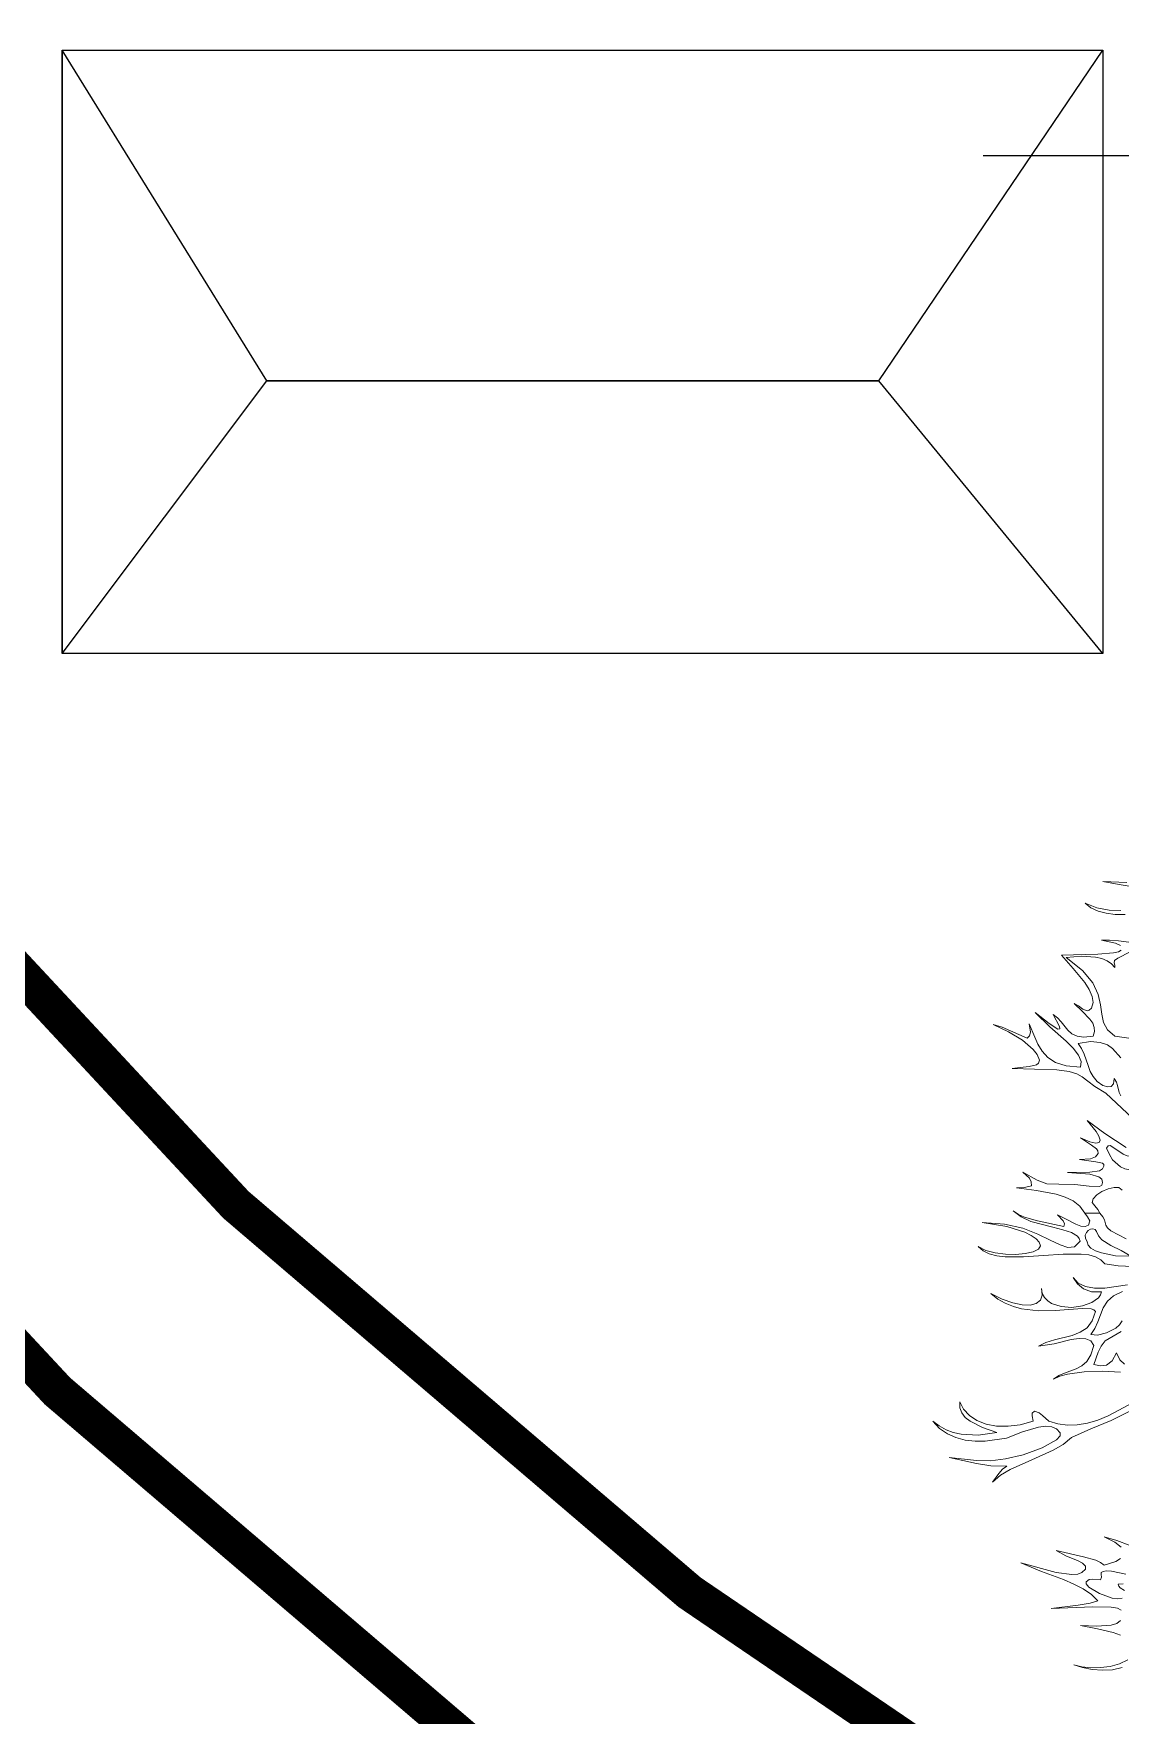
# Model space of a CAD drawing. Header units: inches. Extents: x -8940 to 26362, y -28010 to 990.
# Drawn here: x 4434.149 to 4436.467, y -7382.261 to -7378.675 of the extents above; entities that cross this region are included whole.
import ezdxf

# ---------------------------------------------------------------- set-up
doc = ezdxf.new("R2010")
doc.units = ezdxf.units.IN
doc.header["$MEASUREMENT"] = 0
doc.layers.add('BUILDING', color=5, linetype='Continuous', lineweight=15)
doc.layers.add('TREE', color=3, linetype='Continuous', lineweight=15)
doc.layers.add('Text', color=7, linetype='Continuous')

# ---------------------------------------------------------------- blocks, each defined once
blk = doc.blocks.new('tree2')
at = {"layer": 'TREE'}
for points in [[(5206.5837, 5948.2559), (5206.5443, 5948.2578), (5206.5711, 5948.2526), (5206.601, 5948.2479)], [(5206.5739, 5948.2098), (5206.5545, 5948.2104), (5206.5345, 5948.2141), (5206.5151, 5948.2218), (5206.5246, 5948.2144), (5206.5363, 5948.2088), (5206.5496, 5948.2051), (5206.5646, 5948.2033), (5206.5813, 5948.2033)], [(5206.5997, 5948.1556), (5206.5699, 5948.1596), (5206.5554, 5948.1608), (5206.5418, 5948.1605), (5206.5653, 5948.1559), (5206.5736, 5948.1519)], [(5206.5745, 5948.1442), (5206.5702, 5948.1414), (5206.5619, 5948.1395), (5206.5357, 5948.1377), (5206.4756, 5948.1358), (5206.4953, 5948.114), (5206.5144, 5948.0906), (5206.5215, 5948.0789), (5206.5265, 5948.0675), (5206.528, 5948.0576), (5206.5255, 5948.0481), (5206.5218, 5948.0447), (5206.5184, 5948.0438), (5206.5111, 5948.0466), (5206.504, 5948.0521), (5206.4966, 5948.0561), (5206.5101, 5948.0432), (5206.5228, 5948.0302), (5206.5274, 5948.0235), (5206.5301, 5948.0164), (5206.5305, 5948.0093), (5206.528, 5948.0016), (5206.5129, 5948.0001), (5206.5018, 5948.0016), (5206.4929, 5948.0059), (5206.4861, 5948.0118), (5206.475, 5948.0256), (5206.4692, 5948.0324), (5206.4618, 5948.0376), (5206.4726, 5948.0176), (5206.4729, 5948.0139), (5206.4698, 5948.0136), (5206.4556, 5948.0225), (5206.4322, 5948.0407), (5206.4562, 5948.0173), (5206.4836, 5947.9933), (5206.4953, 5947.9819), (5206.504, 5947.9705), (5206.5083, 5947.96), (5206.5071, 5947.9505), (5206.4836, 5947.9526), (5206.4661, 5947.9582), (5206.4532, 5947.9665), (5206.4436, 5947.977), (5206.4368, 5947.9887), (5206.4316, 5948.0004), (5206.4221, 5948.0222), (5206.4242, 5948.0084), (5206.423, 5948.0025), (5206.419, 5947.9985), (5206.3913, 5948.0108), (5206.3774, 5948.0167), (5206.3626, 5948.0213), (5206.3882, 5948.0087), (5206.4113, 5947.9954), (5206.4291, 5947.98), (5206.4353, 5947.9714), (5206.4393, 5947.9619), (5206.4378, 5947.9573), (5206.4344, 5947.9542), (5206.4224, 5947.9514), (5206.4076, 5947.9502), (5206.3943, 5947.9483), (5206.4682, 5947.9459), (5206.4883, 5947.9434), (5206.5012, 5947.9394), (5206.5101, 5947.9345), (5206.5191, 5947.9274), (5206.5308, 5947.9185), (5206.5489, 5947.9074), (5206.6019, 5947.8581)], [(5206.5831, 5947.8175), (5206.5474, 5947.8409), (5206.5181, 5947.8624), (5206.5329, 5947.8442), (5206.5375, 5947.8362), (5206.5397, 5947.8298), (5206.5381, 5947.8258), (5206.5326, 5947.8245), (5206.5225, 5947.8267), (5206.5071, 5947.8335), (5206.5255, 5947.8215), (5206.5335, 5947.8153), (5206.5357, 5947.8119), (5206.5366, 5947.8079), (5206.532, 5947.8021), (5206.524, 5947.799), (5206.5058, 5947.7977), (5206.5326, 5947.7941), (5206.5434, 5947.7916), (5206.5459, 5947.7894), (5206.5459, 5947.7864), (5206.5437, 5947.782), (5206.5388, 5947.779), (5206.5228, 5947.7765), (5206.4855, 5947.7762), (5206.5225, 5947.7734), (5206.5378, 5947.7691), (5206.5425, 5947.7651), (5206.5437, 5947.7596), (5206.5428, 5947.7553), (5206.5385, 5947.7531), (5206.5218, 5947.7537), (5206.4981, 5947.7565), (5206.4713, 5947.7568), (5206.4513, 5947.7577), (5206.4353, 5947.7633), (5206.4119, 5947.7768), (5206.4227, 5947.7667), (5206.4258, 5947.7608), (5206.4261, 5947.7543), (5206.4144, 5947.7516), (5206.4014, 5947.7509), (5206.4344, 5947.7466), (5206.467, 5947.7405), (5206.4818, 5947.7355), (5206.495, 5947.7291), (5206.5061, 5947.7202), (5206.5144, 5947.7088), (5206.5391, 5947.7088), (5206.5357, 5947.7149), (5206.5311, 5947.7211), (5206.5268, 5947.7266), (5206.5283, 5947.7328), (5206.5341, 5947.7392), (5206.5428, 5947.7448), (5206.5529, 5947.7494), (5206.5628, 5947.7516), (5206.5708, 5947.7512), (5206.576, 5947.7472)], [(5206.5951, 5947.9976), (5206.5643, 5948.0019), (5206.5517, 5948.0124), (5206.5452, 5948.0244), (5206.5428, 5948.0382), (5206.5406, 5948.0539), (5206.5366, 5948.0709), (5206.5277, 5948.09), (5206.5107, 5948.1103), (5206.4833, 5948.1322), (5206.5089, 5948.134), (5206.5323, 5948.1325), (5206.5425, 5948.1303), (5206.5514, 5948.1266), (5206.5588, 5948.1217), (5206.5643, 5948.1155), (5206.564, 5948.1195), (5206.5631, 5948.1232), (5206.5637, 5948.1272), (5206.5693, 5948.1306), (5206.5893, 5948.1414)], [(5206.5742, 5947.9028), (5206.5711, 5947.9083), (5206.5686, 5947.9203), (5206.5668, 5947.9259), (5206.5628, 5947.9317), (5206.5616, 5947.9231), (5206.5582, 5947.9185), (5206.5526, 5947.9178), (5206.5443, 5947.92), (5206.5348, 5947.9268), (5206.5283, 5947.9348), (5206.5234, 5947.9434), (5206.5197, 5947.953), (5206.5132, 5947.972), (5206.5089, 5947.9813), (5206.5031, 5947.9896), (5206.524, 5947.9927), (5206.5397, 5947.9914), (5206.5517, 5947.9874), (5206.5603, 5947.9813), (5206.5739, 5947.9662)], [(5206.6068, 5947.7814), (5206.5887, 5947.7805), (5206.5806, 5947.782), (5206.5733, 5947.7854), (5206.5603, 5947.7971), (5206.5551, 5947.8058), (5206.5505, 5947.8165), (5206.5529, 5947.8205), (5206.5563, 5947.8211), (5206.5656, 5947.815), (5206.5776, 5947.8064), (5206.5843, 5947.8036), (5206.5917, 5947.803), (5206.5976, 5947.7977), (5206.6053, 5947.7925), (5206.6099, 5947.7873), (5206.6096, 5947.7845), (5206.6068, 5947.7814)], [(5206.576, 5946.9568), (5206.56, 5946.9534), (5206.5434, 5946.9525), (5206.5268, 5946.9537), (5206.5107, 5946.9568), (5206.4963, 5946.9614), (5206.5092, 5946.958), (5206.5243, 5946.9565), (5206.5403, 5946.9568), (5206.5563, 5946.9589), (5206.5717, 5946.9632), (5206.5856, 5946.9697)], [(5206.5733, 5947.0107), (5206.5612, 5947.015), (5206.5354, 5947.0211), (5206.5074, 5947.0264), (5206.5345, 5947.0254), (5206.5582, 5947.027), (5206.5674, 5947.0298), (5206.5736, 5947.0347)], [(5206.5748, 5947.0519), (5206.5686, 5947.055), (5206.5579, 5947.0569), (5206.5274, 5947.0572), (5206.4584, 5947.0547), (5206.5034, 5947.0602), (5206.5234, 5947.0633), (5206.5357, 5947.0676), (5206.5252, 5947.0781), (5206.5117, 5947.0873), (5206.4963, 5947.095), (5206.479, 5947.1024), (5206.4427, 5947.1157), (5206.4082, 5947.1301), (5206.467, 5947.1141), (5206.4929, 5947.1108), (5206.5027, 5947.1114), (5206.5092, 5947.1144), (5206.5154, 5947.12), (5206.5154, 5947.1249), (5206.5107, 5947.1295), (5206.5031, 5947.1338), (5206.483, 5947.1421), (5206.467, 5947.1508), (5206.5123, 5947.1403), (5206.5326, 5947.1345), (5206.5406, 5947.1308), (5206.5465, 5947.1264), (5206.5656, 5947.1326), (5206.5733, 5947.1372)], [(5206.5748, 5947.156), (5206.5643, 5947.1643), (5206.5465, 5947.1733), (5206.5671, 5947.1671), (5206.5877, 5947.1594)], [(5206.589, 5947.3811), (5206.5582, 5947.3657), (5206.5246, 5947.3522), (5206.4926, 5947.3377), (5206.4784, 5947.3263), (5206.4621, 5947.3168), (5206.4267, 5947.3007), (5206.391, 5947.2847), (5206.3749, 5947.2752), (5206.3614, 5947.2638), (5206.3722, 5947.2783), (5206.378, 5947.285), (5206.3854, 5947.29), (5206.3586, 5947.2906), (5206.3349, 5947.2946), (5206.2897, 5947.3044), (5206.3349, 5947.2998), (5206.358, 5947.2989), (5206.3833, 5947.3023), (5206.4125, 5947.3087), (5206.4439, 5947.3205), (5206.4676, 5947.334), (5206.4735, 5947.3402), (5206.4738, 5947.3451), (5206.4676, 5947.3522), (5206.4596, 5947.3555), (5206.4492, 5947.3565), (5206.4375, 5947.3549), (5206.4113, 5947.3469), (5206.3845, 5947.3368), (5206.3494, 5947.3315), (5206.3328, 5947.3315), (5206.3164, 5947.3334), (5206.301, 5947.3374), (5206.2869, 5947.3435), (5206.2739, 5947.3528), (5206.2626, 5947.3648), (5206.2733, 5947.3571), (5206.2847, 5947.3506), (5206.2967, 5947.346), (5206.3097, 5947.3429), (5206.3377, 5947.3414), (5206.3688, 5947.346), (5206.3448, 5947.354), (5206.3244, 5947.3645), (5206.3164, 5947.371), (5206.3106, 5947.3783), (5206.3075, 5947.387), (5206.3075, 5947.3968), (5206.3137, 5947.3845), (5206.3235, 5947.374), (5206.3358, 5947.3657), (5206.3509, 5947.3599), (5206.3682, 5947.3565), (5206.3873, 5947.3562), (5206.4076, 5947.3586), (5206.4291, 5947.3648), (5206.427, 5947.3737), (5206.427, 5947.3777), (5206.4313, 5947.3814), (5206.4387, 5947.3786), (5206.4445, 5947.3743), (5206.455, 5947.3648), (5206.4698, 5947.3602), (5206.4855, 5947.358), (5206.5018, 5947.3586), (5206.5188, 5947.3614), (5206.5357, 5947.3666), (5206.5529, 5947.3734), (5206.5874, 5947.3919)], [(5206.5733, 5947.4455), (5206.5434, 5947.4473), (5206.5132, 5947.4464), (5206.4855, 5947.4424), (5206.4732, 5947.439), (5206.4624, 5947.4344), (5206.4713, 5947.4402), (5206.4809, 5947.4442), (5206.5003, 5947.4513), (5206.5095, 5947.4563), (5206.5178, 5947.4636), (5206.5246, 5947.4747), (5206.5295, 5947.4898), (5206.5243, 5947.4975), (5206.516, 5947.5009), (5206.5049, 5947.5015), (5206.492, 5947.4997), (5206.4636, 5947.4929), (5206.4375, 5947.4889), (5206.4501, 5947.4947), (5206.4642, 5947.4991), (5206.4935, 5947.5064), (5206.5067, 5947.5117), (5206.5181, 5947.5194), (5206.5268, 5947.5305), (5206.532, 5947.5459), (5206.5295, 5947.5489), (5206.5249, 5947.5505), (5206.5104, 5947.5511), (5206.4652, 5947.5477), (5206.4378, 5947.5474), (5206.4097, 5947.5508), (5206.3962, 5947.5545), (5206.3826, 5947.5597), (5206.3703, 5947.5668), (5206.3586, 5947.576), (5206.3774, 5947.5668), (5206.395, 5947.5606), (5206.4107, 5947.5573), (5206.4239, 5947.5569), (5206.4341, 5947.5594), (5206.4408, 5947.5649), (5206.4439, 5947.5733), (5206.4424, 5947.5843), (5206.4439, 5947.576), (5206.4476, 5947.5693), (5206.4529, 5947.5637), (5206.4593, 5947.5594), (5206.475, 5947.5542), (5206.4929, 5947.5529), (5206.5107, 5947.5554), (5206.5261, 5947.5609), (5206.5372, 5947.569), (5206.5403, 5947.5736), (5206.5418, 5947.5785), (5206.5255, 5947.5788), (5206.5123, 5947.5834), (5206.5024, 5947.5917), (5206.4953, 5947.6022), (5206.5034, 5947.5933), (5206.5154, 5947.5877), (5206.5305, 5947.585), (5206.5477, 5947.585), (5206.5853, 5947.5905)], [(5206.5939, 5947.6207), (5206.5696, 5947.6219), (5206.5474, 5947.625), (5206.5409, 5947.6318), (5206.532, 5947.6367), (5206.5209, 5947.6398), (5206.5083, 5947.6413), (5206.4787, 5947.641), (5206.4461, 5947.6389), (5206.4131, 5947.6364), (5206.3823, 5947.6367), (5206.3685, 5947.6382), (5206.3562, 5947.6416), (5206.346, 5947.6466), (5206.338, 5947.6536), (5206.3506, 5947.6472), (5206.366, 5947.6432), (5206.383, 5947.641), (5206.4002, 5947.6407), (5206.4159, 5947.6422), (5206.4288, 5947.645), (5206.4375, 5947.6493), (5206.4408, 5947.6546), (5206.4387, 5947.6607), (5206.4338, 5947.6666), (5206.4258, 5947.6721), (5206.415, 5947.6773), (5206.3851, 5947.6866), (5206.3445, 5947.6934), (5206.3814, 5947.6909), (5206.4119, 5947.6838), (5206.4368, 5947.6743), (5206.4572, 5947.6644), (5206.4735, 5947.6564), (5206.4864, 5947.6518), (5206.4972, 5947.6533), (5206.5064, 5947.6623), (5206.5052, 5947.6669), (5206.5021, 5947.6706), (5206.4923, 5947.6767), (5206.4781, 5947.6813), (5206.4612, 5947.6857), (5206.4251, 5947.6952), (5206.4088, 5947.7026), (5206.3959, 5947.7125), (5206.4048, 5947.7066), (5206.4147, 5947.7023), (5206.4359, 5947.6961), (5206.4797, 5947.6869), (5206.4806, 5947.6912), (5206.4784, 5947.6964), (5206.4689, 5947.706), (5206.4815, 5947.7001), (5206.4994, 5947.6906), (5206.5077, 5947.6875), (5206.5151, 5947.6866), (5206.5203, 5947.689), (5206.5225, 5947.6964), (5206.5188, 5947.7029), (5206.5144, 5947.7088), (5206.5391, 5947.7088), (5206.5443, 5947.7026), (5206.5468, 5947.6977), (5206.5492, 5947.689), (5206.5517, 5947.6847), (5206.5572, 5947.6798), (5206.5828, 5947.6663)], [(5206.5905, 5947.6376), (5206.5745, 5947.6469), (5206.5575, 5947.6552), (5206.5428, 5947.665), (5206.5372, 5947.6712), (5206.5338, 5947.6786), (5206.5314, 5947.6817), (5206.5277, 5947.6829), (5206.5237, 5947.6823), (5206.52, 5947.6804), (5206.5169, 5947.677), (5206.5151, 5947.6724), (5206.5154, 5947.6675), (5206.5184, 5947.6616), (5206.52, 5947.6558), (5206.5246, 5947.6509), (5206.5323, 5947.6466), (5206.5418, 5947.6432), (5206.5653, 5947.6385), (5206.5905, 5947.6376)], [(5206.5246, 5947.5083), (5206.5351, 5947.5071), (5206.5505, 5947.5108), (5206.5659, 5947.5188), (5206.5717, 5947.5243), (5206.576, 5947.5305)], [(5206.5766, 5947.5794), (5206.5619, 5947.5723), (5206.5517, 5947.5631), (5206.5449, 5947.5523), (5206.536, 5947.5289), (5206.5311, 5947.5178), (5206.5246, 5947.5083)], [(5206.5745, 5947.5129), (5206.5483, 5947.4975), (5206.5412, 5947.4889), (5206.5366, 5947.479), (5206.5295, 5947.4587), (5206.5403, 5947.4563), (5206.5505, 5947.4575), (5206.5597, 5947.4643), (5206.5668, 5947.4775), (5206.5726, 5947.4664), (5206.5803, 5947.459)], [(5206.5696, 5947.095), (5206.5776, 5947.0953)], [(5206.5822, 5947.1114), (5206.5588, 5947.1163), (5206.5499, 5947.1169), (5206.5449, 5947.1157), (5206.5415, 5947.1141), (5206.5412, 5947.1108), (5206.5418, 5947.1067), (5206.5403, 5947.1021), (5206.5277, 5947.103), (5206.5215, 5947.1027), (5206.5166, 5947.099), (5206.5166, 5947.0953), (5206.5209, 5947.0901), (5206.5385, 5947.0793), (5206.5597, 5947.0716), (5206.5693, 5947.0704), (5206.5763, 5947.0716)], [(5206.58, 5947.0843), (5206.573, 5947.0889), (5206.5705, 5947.0917), (5206.5696, 5947.095)]]:
    blk.add_lwpolyline(points, dxfattribs=at)

msp = doc.modelspace()

# ---------------------------------------------------------------- hatches: boundary and pattern name
at = {"layer": 'Text', "lineweight": 25}
h = msp.add_hatch(dxfattribs=at)
h.set_pattern_fill('ACAD_ISO07W100', color=0, scale=0.784833, style=0)
h.set_pattern_definition([(0, (-582.442, -27753.198), (0, 3.9241642), [0.3924164, -2.35449854])])
h.paths.add_polyline_path([(4453.012436, -7368.509246), (4432.544063, -7360.765981), (4417.35118, -7356.454306), (4399.865945, -7352.632595), (4389.807755, -7348.417064), (4382.319111, -7347.246699), (4375.943644, -7343.680138), (4368.217405, -7333.076598), (4361.929936, -7322.334389), (4357.719224, -7314.672477), (4356.412451, -7309.03143), (4355.412858, -7306.651874), (4313.200953, -7306.651874), (4313.200953, -7400.608297), (4453.122434, -7400.608297)])
h.paths.add_polyline_path([(4387.774257, -7337.654416), (4394.795484, -7337.654416), (4394.795484, -7334.638043), (4387.774257, -7334.638043)], flags=25)

# ---------------------------------------------------------------- linework, layer by layer
at = {"layer": 'BUILDING', "const_width": 0.078483}
for points in [[(4422.603649, -7375.89567), (4423.888422, -7376.197044), (4424.548408, -7376.385633), (4425.687985, -7376.335713), (4427.527146, -7376.389331), (4428.257531, -7376.470683), (4428.574324, -7376.62969), (4428.913117, -7377.408084), (4429.199111, -7378.907556), (4429.388307, -7379.343901), (4430.035094, -7379.51585), (4431.082272, -7379.51585), (4431.900655, -7379.325412), (4432.657439, -7379.079506), (4433.07983, -7379.419706), (4433.59022, -7380.109352), (4434.580199, -7381.17248), (4435.548179, -7381.998946), (4436.744954, -7382.812469), (4437.704134, -7383.457741), (4438.782111, -7383.768359)], [(4422.530814, -7376.44288), (4423.750139, -7376.728902), (4424.483284, -7376.938396), (4425.692007, -7376.885446), (4427.488669, -7376.937826), (4428.098976, -7377.005804), (4428.15001, -7377.031419), (4428.384937, -7377.571176), (4428.670859, -7379.070268), (4428.990084, -7379.806498), (4429.963313, -7380.065233), (4431.14535, -7380.065233), (4432.04807, -7379.855169), (4432.544414, -7379.69389), (4432.680232, -7379.80328), (4433.167049, -7380.461074), (4434.199564, -7381.569879), (4435.214386, -7382.43634), (4436.4372, -7383.267564), (4437.469088, -7383.961749), (4438.661943, -7384.305469)]]:
    msp.add_lwpolyline(points, dxfattribs=at)
at = {"layer": 'Text'}
msp.add_lwpolyline([(4434.209758, -7378.710463), (4436.429776, -7378.710463), (4436.429776, -7379.996908), (4434.209758, -7379.996908)], close=True, dxfattribs=at)
msp.add_lwpolyline([(4435.95205, -7379.415503), (4436.429776, -7378.710463), (4436.429776, -7379.996908), (4435.95205, -7379.415503), (4434.646455, -7379.415503), (4434.209758, -7378.710463), (4434.209758, -7379.996908), (4434.646455, -7379.415503)], dxfattribs=at)
at = {"layer": 'Text', "color": 6}
msp.add_lwpolyline([(4434.646455, -7379.415503), (4435.95205, -7379.415503)], dxfattribs=at)

# ---------------------------------------------------------------- block references
at = {"layer": 'TREE', "color": 3, "xscale": 1.288602291024512, "yscale": 1.288602291008523, "zscale": 1.288602291016571}
msp.add_blockref('tree2', (-2272.735158, -15045.421749), dxfattribs=at)

doc.saveas('drawing.dxf')
